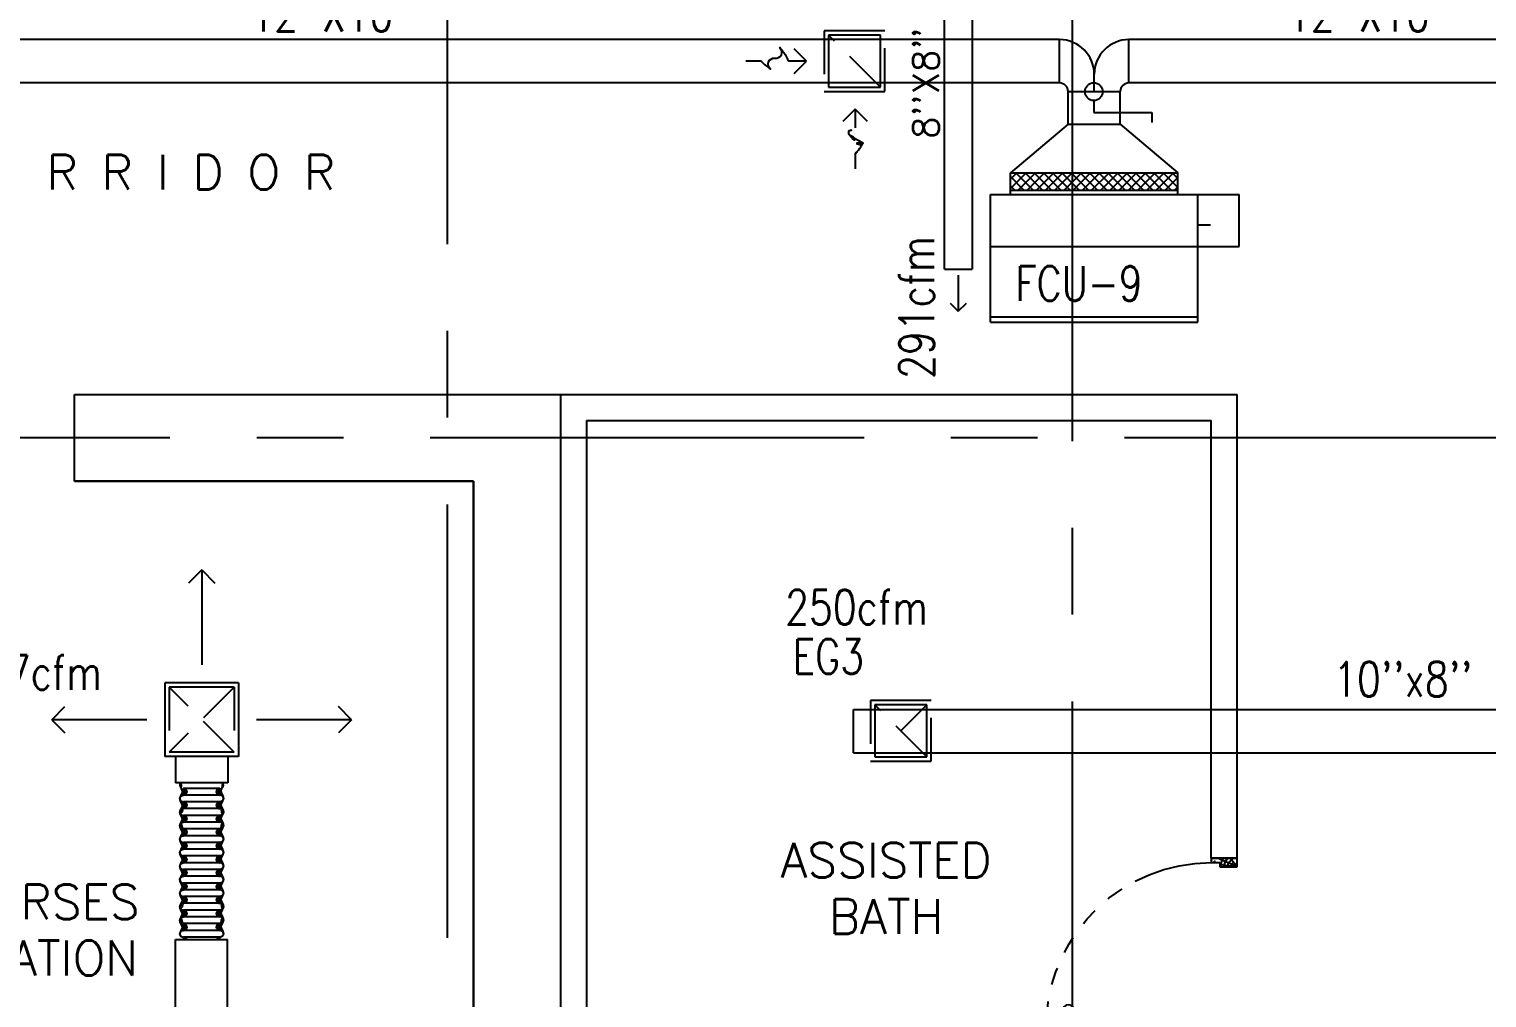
# Model space of a CAD drawing. Extents: x 417866029 to 417866302, y 43498045 to 43498122.
# Drawn here: x 417866078.63 to 417866087.03, y 43498096.16 to 43498101.75 of the extents above; entities that cross this region are included whole.
import ezdxf
from ezdxf.enums import TextEntityAlignment as Align

# ---------------------------------------------------------------- set-up
doc = ezdxf.new("R2010")
doc.units = 0
doc.header["$MEASUREMENT"] = 0
doc.linetypes.add('CENTERX2', pattern=[4, 2.5, -0.5, 0.5, -0.5])
doc.linetypes.add('HIDDEN', pattern=[0.375, 0.25, -0.125])
doc.layers.get('0').update_dxf_attribs({"linetype": 'CONTINUOUS'})
for name, color, linetype in [('AXES', 11, 'CENTERX2'), ('COUNTER', 9, 'CONTINUOUS'), ('DOOR', 9, 'CONTINUOUS'), ('DUCT', 6, 'CONTINUOUS'), ('EXDUCT', 10, 'CONTINUOUS'), ('FCU', 6, 'CONTINUOUS'), ('M-AC-FLEX', 7, 'CONTINUOUS'), ('M-EGU.', 2, 'CONTINUOUS'), ('M-TEXT', 2, 'CONTINUOUS'), ('RM-NAME', 9, 'CONTINUOUS'), ('WALL', 9, 'CONTINUOUS')]:
    doc.layers.add(name, color=color, linetype=linetype)
doc.styles.add('ROMANS', font='ROMANS.shx', dxfattribs={"width": 0.6})

# ---------------------------------------------------------------- blocks, each defined once
blk = doc.blocks.new('DOOR-10')
at = {"layer": 'DOOR', "color": 0, "linetype": 'ByBlock'}
for p, q in [((-25.7, 1100), (-75.7, 1100)), ((-75.7, 1100), (-25.7, 1100)), ((-75.7, 1050), (-75.7, 1100)), ((-25.7, 1050), (-25.7, 1100)), ((-75.7, 1017.6), (-82.9, 1017.6)), ((-82.9, 927.6), (-82.9, 1017.6)), ((-58.7, 1050), (-75.7, 1050)), ((-42.7, 1070), (-58.7, 1070)), ((-58.7, 1050), (-58.7, 1070)), ((-42.7, 1050), (-42.7, 1070)), ((-25.7, 1050), (-42.7, 1050)), ((-25.7, 1017.6), (-18.5, 1017.6)), ((-18.5, 927.6), (-18.5, 1017.6)), ((-82.9, 1005), (-91.9, 1005)), ((-91.9, 1005), (-91.9, 940.2)), ((-82.9, 940.2), (-91.9, 940.2)), ((-82.9, 1005), (-82.9, 940.2)), ((-75.7, 927.6), (-82.9, 927.6)), ((-25.7, 927.6), (-18.5, 927.6)), ((-18.5, 1005), (-9.5, 1005)), ((-18.5, 1005), (-18.5, 940.2)), ((-18.5, 940.2), (-9.5, 940.2)), ((-9.5, 1005), (-9.5, 940.2)), ((-75.7, 200), (-58.7, 200)), ((-75.7, 150), (-75.7, 200)), ((-58.7, 200), (-58.7, 180)), ((-58.7, 180), (-42.7, 180)), ((-42.7, 200), (-25.7, 200)), ((-42.7, 180), (-42.7, 200)), ((-25.7, 200), (-25.7, 150)), ((-1000.7, 0), (-1000.7, 150)), ((-1000.7, 150), (-975.7, 150)), ((-1000.7, 150), (-1000.7, 0)), ((-975.7, 150), (-975.7, 100)), ((-975.7, 100), (-950.7, 100)), ((-950.7, 100), (-950.7, 0)), ((-75.7, 150), (-25.7, 150)), ((-50.7, 100), (-50.7, 0)), ((-25.7, 100), (-50.7, 100)), ((-0.7, 150), (-25.7, 150)), ((-25.7, 150), (-25.7, 100)), ((-950.7, 0), (-1000.7, 0)), ((-50.7, 0), (-0.7, 0))]:
    blk.add_line(p, q, dxfattribs=at)
at = {"layer": 'DOOR', "linetype": 'ByBlock'}
for p, q in [((-75.7, 1050), (-75.7, 200)), ((-58.7, 200), (-58.7, 1050)), ((-42.7, 200), (-42.7, 1050)), ((-25.7, 200), (-25.7, 1050))]:
    blk.add_line(p, q, dxfattribs=at)
at = {"layer": 'DOOR', "color": 9, "linetype": 'ByBlock'}
for p, q in [((-950.7, 0), (-1000.7, 113.7)), ((-950.7, 0), (-964.1, 100)), ((-50.7, 0), (-0.7, 113.7)), ((-50.7, 0), (-37.3, 100)), ((-0.7, 0), (-0.7, 150)), ((-950.7, 0), (-1000.7, 40.1)), ((-50.7, 0), (-0.7, 40.1))]:
    blk.add_line(p, q, dxfattribs=at)
at = {"layer": 'DOOR', "color": 0, "linetype": 'ByBlock'}
for centre in [(-124.2, 972.6), (22.8, 972.6)]:
    blk.add_circle(centre, 32.4, dxfattribs=at)
at = {"layer": 'DOOR', "linetype": 'HIDDEN', "ltscale": 0.5}
blk.add_arc((-23.4, 149.1), 952.3, 93.14816, 179.94816, dxfattribs=at)
at = {"layer": 'DOOR', "color": 9, "linetype": 'ByBlock'}
for centre, radius, start, end in [((-950.7, 0), 154.4, 103.71423, 108.89471), ((-950.7, 0), 134.4, 100.71998, 111.84015), ((-950.7, 0), 94.4, 90, 121.98181), ((-50.7, 0), 94.4, 58.01819, 90), ((-50.7, 0), 134.4, 68.15985, 79.28002), ((-50.7, 0), 114.4, 64.08384, 77.37743), ((-50.7, 0), 154.4, 71.10529, 76.28577), ((-950.7, 0), 74.4, 90, 132.22357), ((-950.7, 0), 54.4, 90, 156.79262), ((-950.7, 0), 34.4, 90, 180), ((-950.7, 0), 14.4, 90, 180), ((-50.7, 0), 74.4, 47.77643, 90), ((-50.7, 0), 54.4, 23.20738, 90), ((-50.7, 0), 34.4, 0, 90), ((-50.7, 0), 14.4, 0, 90)]:
    blk.add_arc(centre, radius, start, end, dxfattribs=at)
blk = doc.blocks.new('*X39')
at = {"color": 0}
for p, q in [((-750.2, 2537.8), (-672.3, 2615.8)), ((-750.2, 2590.8), (-725.3, 2615.8)), ((-659.6, 2515.8), (-750.2, 2606.4)), ((-719.2, 2515.8), (-619.2, 2615.8)), ((-606.6, 2515.8), (-706.6, 2615.8)), ((-666.2, 2515.8), (-566.2, 2615.8)), ((-553.6, 2515.8), (-653.6, 2615.8)), ((-613.2, 2515.8), (-513.2, 2615.8)), ((-500.5, 2515.8), (-600.5, 2615.8)), ((-560.1, 2515.8), (-460.1, 2615.8)), ((-447.5, 2515.8), (-547.5, 2615.8)), ((-507.1, 2515.8), (-407.1, 2615.8)), ((-394.5, 2515.8), (-494.5, 2615.8)), ((-454.1, 2515.8), (-354.1, 2615.8)), ((-341.4, 2515.8), (-441.4, 2615.8)), ((-401, 2515.8), (-301, 2615.8)), ((-288.4, 2515.8), (-388.4, 2615.8)), ((-348, 2515.8), (-248, 2615.8)), ((-235.4, 2515.8), (-335.4, 2615.8)), ((-295, 2515.8), (-195, 2615.8)), ((-182.3, 2515.8), (-282.3, 2615.8)), ((-241.9, 2515.8), (-141.9, 2615.8)), ((-129.3, 2515.8), (-229.3, 2615.8)), ((-188.9, 2515.8), (-88.9, 2615.8)), ((-76.3, 2515.8), (-176.3, 2615.8)), ((-135.9, 2515.8), (-35.9, 2615.8)), ((-23.2, 2515.8), (-123.2, 2615.8)), ((-82.8, 2515.8), (17.2, 2615.8)), ((29.8, 2515.8), (-70.2, 2615.8)), ((-29.8, 2515.8), (70.2, 2615.8)), ((82.8, 2515.8), (-17.2, 2615.8)), ((23.2, 2515.8), (123.2, 2615.8)), ((135.9, 2515.8), (35.9, 2615.8)), ((76.3, 2515.8), (176.3, 2615.8)), ((188.9, 2515.8), (88.9, 2615.8)), ((214.8, 2543), (141.9, 2615.8)), ((214.8, 2596), (195, 2615.8)), ((-712.7, 2515.8), (-750.2, 2553.4)), ((129.3, 2515.8), (214.8, 2601.2)), ((182.3, 2515.8), (214.8, 2548.2))]:
    blk.add_line(p, q, dxfattribs=at)
blk = doc.blocks.new('WAP16')
at = {"color": 6}
for p, q in [((-597, 0), (-597, -737)), ((-597, 0), (597, 0)), ((597, 0), (597, -737)), ((-597, -437), (597, -437)), ((-597, -737), (597, -737))]:
    blk.add_line(p, q, dxfattribs=at)
at = {"color": 3}
for p, q in [((-597, -32), (597, -32)), ((597, -437), (835, -437)), ((835, -437), (835, -737)), ((597, -562), (670.3, -562)), ((-482.5, -737), (-482.5, -862)), ((482.5, -737), (482.5, -862)), ((597, -737), (835, -737)), ((-482.5, -762), (482.5, -762)), ((-482.5, -862), (482.5, -862))]:
    blk.add_line(p, q, dxfattribs=at)
at = {"color": 11}
blk.add_blockref('*X39', (267.7, -3377.8), dxfattribs=at)
blk = doc.blocks.new('RM1')
at = {"layer": 'RM-NAME', "style": 'ROMANS'}
for tag, p in [('ROOMNAME1', (0, 323.8)), ('ROOMNAME2', (0, 0))]:
    blk.add_attdef(tag, text='', height=200, dxfattribs=at).set_placement(p, align=Align.MIDDLE)

msp = doc.modelspace()

# ---------------------------------------------------------------- linework, layer by layer
at = {"layer": 'AXES'}
for p, q in [((417866081.0435, 43498044.5064), (417866081.0435, 43498121.7771)), ((417866084.6435, 43498051.3707), (417866084.6435, 43498110.1907)), ((417866095.4435, 43498099.3907), (417866053.1535, 43498099.3907))]:
    msp.add_line(p, q, dxfattribs=at)
at = {"layer": 'COUNTER'}
for p, q in [((417866078.8935, 43498099.1407), (417866078.8935, 43498099.6407)), ((417866078.8935, 43498099.6407), (417866081.6935, 43498099.6407)), ((417866078.8935, 43498099.1407), (417866078.8935, 43498099.6407)), ((417866081.6935, 43498099.6407), (417866081.6935, 43498091.9407)), ((417866078.8935, 43498099.1407), (417866081.1935, 43498099.1407)), ((417866078.8935, 43498099.1407), (417866081.1935, 43498099.1407)), ((417866081.1935, 43498099.1407), (417866081.1935, 43498096.0407))]:
    msp.add_line(p, q, dxfattribs=at)
at = {"layer": 'COUNTER', "linetype": 'ByBlock'}
for p, q in [((417866078.8935, 43498099.6407), (417866081.6935, 43498099.6407)), ((417866078.8935, 43498099.1407), (417866078.8935, 43498099.6407)), ((417866078.8935, 43498099.6407), (417866081.6935, 43498099.6407)), ((417866078.8935, 43498099.1407), (417866078.8935, 43498099.6407)), ((417866081.6935, 43498099.6407), (417866081.6935, 43498091.9407)), ((417866081.6935, 43498099.6407), (417866081.6935, 43498091.9407)), ((417866081.1935, 43498099.1407), (417866078.8935, 43498099.1407)), ((417866081.1935, 43498099.1407), (417866078.8935, 43498099.1407)), ((417866081.1935, 43498096.0407), (417866081.1935, 43498099.1407)), ((417866081.1935, 43498096.0407), (417866081.1935, 43498099.1407))]:
    msp.add_line(p, q, dxfattribs=at)
at = {"layer": 'DUCT'}
for p, q in [((417866084.0662, 43498102.2437), (417866084.0662, 43498100.3618)), ((417866083.9062, 43498100.3618), (417866083.9062, 43498102.1637)), ((417866083.9062, 43498100.3618), (417866084.0662, 43498100.3618))]:
    msp.add_line(p, q, dxfattribs=at)
at = {"layer": 'DUCT', "linetype": 'ByBlock'}
for p, q in [((417866084.5693, 43498101.6857), (417866077.7402, 43498101.6857)), ((417866084.5693, 43498101.4357), (417866084.5693, 43498101.6857)), ((417866090.1652, 43498101.6857), (417866084.9693, 43498101.6857)), ((417866084.9693, 43498101.4357), (417866084.9693, 43498101.6857)), ((417866084.5693, 43498101.4357), (417866077.7402, 43498101.4357)), ((417866084.7693, 43498101.3857), (417866084.7693, 43498101.4857)), ((417866090.1652, 43498101.4357), (417866084.9693, 43498101.4357)), ((417866084.6193, 43498101.1982), (417866084.6193, 43498101.3857)), ((417866084.6193, 43498101.3857), (417866084.9193, 43498101.3857)), ((417866084.9193, 43498101.1982), (417866084.9193, 43498101.3857)), ((417866084.6193, 43498101.1982), (417866084.2868, 43498100.9179)), ((417866084.6193, 43498101.1982), (417866084.9193, 43498101.1982)), ((417866084.9193, 43498101.1982), (417866085.2518, 43498100.9179)), ((417866079.4761, 43498093.9194), (417866079.4761, 43498096.4971)), ((417866079.4761, 43498096.4971), (417866079.7761, 43498096.4971)), ((417866079.7761, 43498093.9194), (417866079.7761, 43498096.4971))]:
    msp.add_line(p, q, dxfattribs=at)
at = {"layer": 'DUCT', "color": 2, "linetype": 'ByBlock'}
for p, q in [((417866084.7669, 43498101.3345), (417866084.7669, 43498101.2662)), ((417866084.7669, 43498101.2662), (417866085.102, 43498101.2662)), ((417866085.102, 43498101.2662), (417866085.102, 43498101.2082))]:
    msp.add_line(p, q, dxfattribs=at)
msp.add_circle((417866084.7669, 43498101.3858), 0.0512, dxfattribs=at)
at = {"layer": 'DUCT', "linetype": 'ByBlock'}
for centre, radius, start, end in [((417866084.5693, 43498101.4857), 0.2, 0, 90), ((417866084.9693, 43498101.4857), 0.2, 90, 180), ((417866084.5693, 43498101.3857), 0.05, 0, 90), ((417866084.9693, 43498101.3857), 0.05, 90, 180)]:
    msp.add_arc(centre, radius, start, end, dxfattribs=at)
at = {"layer": 'EXDUCT', "linetype": 'ByBlock'}
for p, q in [((417866083.3821, 43498097.8232), (417866088.5779, 43498097.8232)), ((417866083.3821, 43498097.5732), (417866083.3821, 43498097.8232)), ((417866083.6547, 43498097.7), (417866083.8047, 43498097.85)), ((417866083.3821, 43498097.5732), (417866088.4279, 43498097.5732))]:
    msp.add_line(p, q, dxfattribs=at)
at = {"layer": 'M-AC-FLEX', "color": 11}
for p, q in [((417866079.732, 43498097.3692), (417866079.521, 43498097.3692)), ((417866079.732, 43498097.3302), (417866079.521, 43498097.3302)), ((417866079.732, 43498097.2912), (417866079.521, 43498097.2912)), ((417866079.732, 43498097.2522), (417866079.521, 43498097.2522)), ((417866079.732, 43498097.2132), (417866079.521, 43498097.2132)), ((417866079.732, 43498097.2132), (417866079.521, 43498097.2132)), ((417866079.732, 43498097.1742), (417866079.521, 43498097.1742)), ((417866079.732, 43498097.1742), (417866079.521, 43498097.1742)), ((417866079.732, 43498097.1352), (417866079.521, 43498097.1352)), ((417866079.732, 43498097.0962), (417866079.521, 43498097.0962)), ((417866079.732, 43498097.0572), (417866079.521, 43498097.0572)), ((417866079.732, 43498097.0182), (417866079.521, 43498097.0182)), ((417866079.732, 43498096.9792), (417866079.521, 43498096.9792)), ((417866079.732, 43498096.9402), (417866079.521, 43498096.9402)), ((417866079.732, 43498096.9402), (417866079.521, 43498096.9402)), ((417866079.732, 43498096.9012), (417866079.521, 43498096.9012)), ((417866079.732, 43498096.9012), (417866079.521, 43498096.9012)), ((417866079.732, 43498096.8622), (417866079.521, 43498096.8622)), ((417866079.732, 43498096.8232), (417866079.521, 43498096.8232)), ((417866079.732, 43498096.7842), (417866079.521, 43498096.7842)), ((417866079.732, 43498096.7452), (417866079.521, 43498096.7452)), ((417866079.732, 43498096.7062), (417866079.521, 43498096.7062)), ((417866079.732, 43498096.6672), (417866079.521, 43498096.6672)), ((417866079.732, 43498096.6672), (417866079.521, 43498096.6672)), ((417866079.732, 43498096.6282), (417866079.521, 43498096.6282)), ((417866079.732, 43498096.6282), (417866079.521, 43498096.6282)), ((417866079.732, 43498096.5892), (417866079.521, 43498096.5892)), ((417866079.732, 43498096.5502), (417866079.521, 43498096.5502)), ((417866079.732, 43498096.5112), (417866079.521, 43498096.5112))]:
    msp.add_line(p, q, dxfattribs=at)
at = {"layer": 'M-AC-FLEX'}
for points in [[(417866079.5066, 43498097.4018, 0.650489), (417866079.521, 43498097.3692)], [(417866079.521, 43498097.3302, 1), (417866079.521, 43498097.3692, -0.650489), (417866079.5066, 43498097.4018, -0.650489)], [(417866079.732, 43498097.3302, -1), (417866079.732, 43498097.3692, 0.650489), (417866079.7465, 43498097.4018, 0.650489)], [(417866079.7465, 43498097.4018, -0.650489), (417866079.732, 43498097.3692)], [(417866079.521, 43498097.3692, -1), (417866079.521, 43498097.3302, 1), (417866079.521, 43498097.2912)], [(417866079.521, 43498097.2522, 1), (417866079.521, 43498097.2912, -1), (417866079.521, 43498097.3302)], [(417866079.732, 43498097.3692, 1), (417866079.732, 43498097.3302, -1), (417866079.732, 43498097.2912)], [(417866079.732, 43498097.2522, -1), (417866079.732, 43498097.2912, 1), (417866079.732, 43498097.3302)], [(417866079.521, 43498097.2912, -1), (417866079.521, 43498097.2522, 1), (417866079.521, 43498097.2132)], [(417866079.521, 43498097.1742, 1), (417866079.521, 43498097.2132, -1), (417866079.521, 43498097.2522)], [(417866079.521, 43498097.1742, 1), (417866079.521, 43498097.2132, -0.941882), (417866079.5187, 43498097.2521, -0.941882)], [(417866079.5187, 43498097.2521, 0.941882), (417866079.521, 43498097.2132)], [(417866079.732, 43498097.2912, 1), (417866079.732, 43498097.2522, -1), (417866079.732, 43498097.2132, 0.000618), (417866079.732, 43498097.2132, 0.000618)], [(417866079.732, 43498097.1742, -1), (417866079.732, 43498097.2132, 1), (417866079.732, 43498097.2522, -0.000618), (417866079.732, 43498097.2522, -0.000618)], [(417866079.732, 43498097.1742, -1), (417866079.732, 43498097.2132, 0.838902), (417866079.7387, 43498097.251, 0.838902)], [(417866079.7387, 43498097.251, -0.838902), (417866079.732, 43498097.2132)], [(417866079.521, 43498097.2132, -1), (417866079.521, 43498097.1742, 0.941882), (417866079.5187, 43498097.1353, 0.941882)], [(417866079.521, 43498097.2132, -1), (417866079.521, 43498097.1742, 1), (417866079.521, 43498097.1352)], [(417866079.5187, 43498097.1353, -0.941882), (417866079.521, 43498097.1742)], [(417866079.521, 43498097.0962, 1), (417866079.521, 43498097.1352, -1), (417866079.521, 43498097.1742)], [(417866079.732, 43498097.2132, 1), (417866079.732, 43498097.1742, -0.838902), (417866079.7387, 43498097.1364, -0.838902)], [(417866079.732, 43498097.2132, 1), (417866079.732, 43498097.1742, -1), (417866079.732, 43498097.1352, 0.000618), (417866079.732, 43498097.1352, 0.000618)], [(417866079.732, 43498097.0962, -1), (417866079.732, 43498097.1352, 1), (417866079.732, 43498097.1742, -0.000618), (417866079.732, 43498097.1742, -0.000618)], [(417866079.7387, 43498097.1364, 0.838902), (417866079.732, 43498097.1742)], [(417866079.521, 43498097.1352, -1), (417866079.521, 43498097.0962, 1), (417866079.521, 43498097.0572)], [(417866079.521, 43498097.0182, 1), (417866079.521, 43498097.0572, -1), (417866079.521, 43498097.0962)], [(417866079.732, 43498097.1352, 1), (417866079.732, 43498097.0962, -1), (417866079.732, 43498097.0572)], [(417866079.732, 43498097.0182, -1), (417866079.732, 43498097.0572, 1), (417866079.732, 43498097.0962)], [(417866079.521, 43498097.0572, -1), (417866079.521, 43498097.0182, 1), (417866079.521, 43498096.9792)], [(417866079.521, 43498096.9402, 1), (417866079.521, 43498096.9792, -1), (417866079.521, 43498097.0182)], [(417866079.521, 43498096.9792, -1), (417866079.521, 43498096.9402, 1), (417866079.521, 43498096.9012)], [(417866079.521, 43498096.9792, -1), (417866079.521, 43498096.9402, 1), (417866079.521, 43498096.9012)], [(417866079.521, 43498096.9792, -0.998764), (417866079.5211, 43498096.9402, -0.998764)], [(417866079.521, 43498096.9402, 0.998764), (417866079.5211, 43498096.9792, 0.998764)], [(417866079.521, 43498096.9402, 1), (417866079.521, 43498096.9792)], [(417866079.732, 43498097.0572, 1), (417866079.732, 43498097.0182, -1), (417866079.732, 43498096.9792)], [(417866079.732, 43498096.9402, -1), (417866079.732, 43498096.9792, 1), (417866079.732, 43498097.0182)], [(417866079.732, 43498096.9792, 1), (417866079.732, 43498096.9402, -0.000618), (417866079.7321, 43498096.9402, -0.000618)], [(417866079.732, 43498096.9792, 1), (417866079.732, 43498096.9402, -1), (417866079.732, 43498096.9012)], [(417866079.732, 43498096.9402, -1), (417866079.732, 43498096.9792, 0.000618), (417866079.7321, 43498096.9792, 0.000618)], [(417866079.732, 43498096.9792, 1), (417866079.732, 43498096.9402, -1), (417866079.732, 43498096.9012)], [(417866079.732, 43498096.9402, -1), (417866079.732, 43498096.9792)], [(417866079.521, 43498096.8622, 1), (417866079.521, 43498096.9012, -1), (417866079.521, 43498096.9402)], [(417866079.521, 43498096.8622, 1), (417866079.521, 43498096.9012, -1), (417866079.521, 43498096.9402)], [(417866079.521, 43498096.9012, -1), (417866079.521, 43498096.8622, 1), (417866079.521, 43498096.8232)], [(417866079.521, 43498096.9012, -1), (417866079.521, 43498096.8622)], [(417866079.521, 43498096.8622, 0.998764), (417866079.5211, 43498096.9012, 0.998764)], [(417866079.521, 43498096.9012, -0.998764), (417866079.5211, 43498096.8622, -0.998764)], [(417866079.732, 43498096.8622, -1), (417866079.732, 43498096.9012, 1), (417866079.732, 43498096.9402)], [(417866079.732, 43498096.8622, -1), (417866079.732, 43498096.9012, 1), (417866079.732, 43498096.9402)], [(417866079.732, 43498096.9012, 1), (417866079.732, 43498096.8622)], [(417866079.732, 43498096.9012, 1), (417866079.732, 43498096.8622, -1), (417866079.732, 43498096.8232)], [(417866079.732, 43498096.8622, -1), (417866079.732, 43498096.9012, 0.000618), (417866079.7321, 43498096.9012, 0.000618)], [(417866079.732, 43498096.9012, 1), (417866079.732, 43498096.8622, -0.000618), (417866079.7321, 43498096.8622, -0.000618)], [(417866079.521, 43498096.7842, 1), (417866079.521, 43498096.8232, -1), (417866079.521, 43498096.8622)], [(417866079.521, 43498096.8232, -1), (417866079.521, 43498096.7842, 1), (417866079.521, 43498096.7452)], [(417866079.732, 43498096.7842, -1), (417866079.732, 43498096.8232, 1), (417866079.732, 43498096.8622)], [(417866079.732, 43498096.8232, 1), (417866079.732, 43498096.7842, -1), (417866079.732, 43498096.7452)], [(417866079.521, 43498096.7062, 1), (417866079.521, 43498096.7452, -1), (417866079.521, 43498096.7842)], [(417866079.521, 43498096.7452, -1), (417866079.521, 43498096.7062, 1), (417866079.521, 43498096.6672)], [(417866079.732, 43498096.7062, -1), (417866079.732, 43498096.7452, 1), (417866079.732, 43498096.7842)], [(417866079.732, 43498096.7452, 1), (417866079.732, 43498096.7062, -1), (417866079.732, 43498096.6672, 0.000618), (417866079.732, 43498096.6672, 0.000618)], [(417866079.521, 43498096.6282, 1), (417866079.521, 43498096.6672, -1), (417866079.521, 43498096.7062)], [(417866079.521, 43498096.6282, 1), (417866079.521, 43498096.6672, -0.941882), (417866079.5187, 43498096.7061, -0.941882)], [(417866079.5187, 43498096.7061, 0.941882), (417866079.521, 43498096.6672)], [(417866079.521, 43498096.6672, -1), (417866079.521, 43498096.6282, 1), (417866079.521, 43498096.5892)], [(417866079.521, 43498096.6672, -1), (417866079.521, 43498096.6282, 0.941882), (417866079.5187, 43498096.5893, 0.941882)], [(417866079.732, 43498096.6282, -1), (417866079.732, 43498096.6672, 1), (417866079.732, 43498096.7062, -0.000618), (417866079.732, 43498096.7062, -0.000618)], [(417866079.732, 43498096.6282, -1), (417866079.732, 43498096.6672, 0.838902), (417866079.7387, 43498096.705, 0.838902)], [(417866079.732, 43498096.6672, 1), (417866079.732, 43498096.6282, -1), (417866079.732, 43498096.5892, 0.000618), (417866079.732, 43498096.5892, 0.000618)], [(417866079.732, 43498096.6672, 1), (417866079.732, 43498096.6282, -0.838902), (417866079.7387, 43498096.5904, -0.838902)], [(417866079.7387, 43498096.705, -0.838902), (417866079.732, 43498096.6672)], [(417866079.521, 43498096.5502, 1), (417866079.521, 43498096.5892, -1), (417866079.521, 43498096.6282)], [(417866079.5187, 43498096.5893, -0.941882), (417866079.521, 43498096.6282)], [(417866079.521, 43498096.5892, -1), (417866079.521, 43498096.5502, 1), (417866079.521, 43498096.5112)], [(417866079.732, 43498096.5502, -1), (417866079.732, 43498096.5892, 1), (417866079.732, 43498096.6282, -0.000618), (417866079.732, 43498096.6282, -0.000618)], [(417866079.732, 43498096.5892, 1), (417866079.732, 43498096.5502, -1), (417866079.732, 43498096.5112)], [(417866079.7387, 43498096.5904, 0.838902), (417866079.732, 43498096.6282)], [(417866079.5398, 43498096.4971, 0.334431), (417866079.521, 43498096.5112, -1), (417866079.521, 43498096.5502)], [(417866079.521, 43498096.5112, -0.334431), (417866079.5398, 43498096.4971, -0.334431)], [(417866079.7133, 43498096.4971, -0.334431), (417866079.732, 43498096.5112, 1), (417866079.732, 43498096.5502)], [(417866079.732, 43498096.5112, 0.334431), (417866079.7133, 43498096.4971, 0.334431)]]:
    msp.add_lwpolyline(points, format="xyb", dxfattribs=at)
at = {"layer": 'M-EGU.', "linetype": 'HIDDEN'}
for p, q in [((417866083.2135, 43498101.7357), (417866083.2135, 43498101.3857)), ((417866083.5635, 43498101.7357), (417866083.2135, 43498101.7357)), ((417866083.5385, 43498101.4107), (417866083.2385, 43498101.7107)), ((417866083.5635, 43498101.3857), (417866083.5635, 43498101.7357)), ((417866083.2135, 43498101.3857), (417866083.5635, 43498101.3857)), ((417866079.8146, 43498097.9528), (417866079.4386, 43498097.5768)), ((417866079.8146, 43498097.5768), (417866079.4386, 43498097.9528)), ((417866079.4386, 43498097.9528), (417866079.4386, 43498097.5768)), ((417866079.8146, 43498097.9528), (417866079.4386, 43498097.9528)), ((417866079.8146, 43498097.9528), (417866079.8146, 43498097.5768)), ((417866083.4797, 43498097.875), (417866083.4797, 43498097.525)), ((417866083.8297, 43498097.875), (417866083.4797, 43498097.875)), ((417866083.8047, 43498097.55), (417866083.5047, 43498097.85)), ((417866083.8297, 43498097.525), (417866083.8297, 43498097.875)), ((417866079.8146, 43498097.5768), (417866079.4386, 43498097.5768)), ((417866083.4797, 43498097.525), (417866083.8297, 43498097.525))]:
    msp.add_line(p, q, dxfattribs=at)
at = {"layer": 'M-EGU.'}
for p, q in [((417866083.2385, 43498101.7107), (417866083.2385, 43498101.4107)), ((417866083.5385, 43498101.7107), (417866083.2385, 43498101.7107)), ((417866083.5385, 43498101.4107), (417866083.5385, 43498101.7107)), ((417866083.1111, 43498101.561), (417866083.0404, 43498101.6318)), ((417866082.8508, 43498101.561), (417866082.7622, 43498101.561)), ((417866083.1111, 43498101.561), (417866083.01, 43498101.561)), ((417866083.0404, 43498101.4903), (417866083.1111, 43498101.561)), ((417866083.2385, 43498101.4107), (417866083.5385, 43498101.4107)), ((417866083.3917, 43498101.2848), (417866083.321, 43498101.2141)), ((417866083.3917, 43498101.2848), (417866083.3917, 43498101.178)), ((417866083.4624, 43498101.2141), (417866083.3917, 43498101.2848)), ((417866083.3917, 43498101.0277), (417866083.3917, 43498100.9417)), ((417866083.9861, 43498100.327), (417866083.9861, 43498100.1196)), ((417866083.939, 43498100.1667), (417866083.9861, 43498100.1196)), ((417866083.9861, 43498100.1196), (417866084.0333, 43498100.1667)), ((417866079.6266, 43498098.6288), (417866079.5502, 43498098.5524)), ((417866079.6266, 43498098.6288), (417866079.6266, 43498098.0803)), ((417866079.6266, 43498098.6288), (417866079.703, 43498098.5524)), ((417866079.4136, 43498097.9778), (417866079.4136, 43498097.5518)), ((417866079.8396, 43498097.9778), (417866079.4136, 43498097.9778)), ((417866079.8396, 43498097.9778), (417866079.8396, 43498097.5518)), ((417866078.7626, 43498097.7648), (417866078.839, 43498097.8412)), ((417866080.4906, 43498097.7648), (417866080.4142, 43498097.8412)), ((417866083.5047, 43498097.85), (417866083.5047, 43498097.55)), ((417866083.8047, 43498097.85), (417866083.5047, 43498097.85)), ((417866083.8047, 43498097.55), (417866083.8047, 43498097.85)), ((417866079.3111, 43498097.7648), (417866078.7626, 43498097.7648)), ((417866078.7626, 43498097.7648), (417866078.839, 43498097.6884)), ((417866080.4906, 43498097.7648), (417866079.9421, 43498097.7648)), ((417866080.4906, 43498097.7648), (417866080.4142, 43498097.6884)), ((417866079.8396, 43498097.5518), (417866079.4136, 43498097.5518)), ((417866079.4766, 43498097.5518), (417866079.4766, 43498097.4018)), ((417866079.7766, 43498097.5518), (417866079.7766, 43498097.4018)), ((417866083.5047, 43498097.55), (417866083.8047, 43498097.55)), ((417866079.7766, 43498097.4018), (417866079.4766, 43498097.4018))]:
    msp.add_line(p, q, dxfattribs=at)
for points in [[(417866082.8508, 43498101.561, -0.1324), (417866082.8731, 43498101.5289, -0.15664), (417866082.9039, 43498101.5162, -0.736612), (417866082.9291, 43498101.5791, 0.774232), (417866082.957, 43498101.6399, 0.203349), (417866082.9991, 43498101.6125, 0.193808), (417866083.01, 43498101.561)], [(417866083.3917, 43498101.0277, -0.187862), (417866083.4286, 43498101.0504, -0.202645), (417866083.4384, 43498101.0896, -0.616915), (417866083.3883, 43498101.1057, 0.668708), (417866083.3411, 43498101.1249, 0.194285), (417866083.3553, 43498101.1608, 0.186051), (417866083.3917, 43498101.178)]]:
    msp.add_lwpolyline(points, format="xyb", dxfattribs=at)
at = {"layer": 'WALL'}
for p, q in [((417866081.6935, 43498099.6407), (417866085.5935, 43498099.6407)), ((417866081.6935, 43498099.6407), (417866081.6935, 43498091.9407)), ((417866085.5935, 43498096.9657), (417866085.5935, 43498099.6407)), ((417866081.8435, 43498099.4907), (417866085.4435, 43498099.4907)), ((417866081.8435, 43498099.4907), (417866081.8435, 43498095.8657)), ((417866085.4435, 43498096.9657), (417866085.4435, 43498099.4907)), ((417866085.4435, 43498096.9657), (417866085.5935, 43498096.9657))]:
    msp.add_line(p, q, dxfattribs=at)

# ---------------------------------------------------------------- block references
at = {"layer": 'DOOR', "color": 0, "linetype": 'ByBlock', "ltscale": 0.3, "xscale": -0.001000002026557922, "yscale": 0.001000002026557922, "zscale": 0.001, "rotation": 90}
msp.add_blockref('DOOR-10', (417866085.5935, 43498095.965), dxfattribs=at)
at = {"layer": 'FCU', "linetype": 'ByBlock', "xscale": -0.0009999871253967285, "yscale": 0.001000002026557922, "zscale": 0.001, "rotation": 180}
msp.add_blockref('WAP16', (417866084.7693, 43498100.0559), dxfattribs=at)
at = {"layer": 'RM-NAME'}
ref = msp.add_blockref('RM1', (417866079.2433, 43498100.9214), dxfattribs=dict(at, xscale=0.0009999871253967285, yscale=0.001000002026557922, zscale=0.001))
ref.add_attrib('ROOMNAME2', 'C O R R I D O R', dxfattribs={"height": 0.2, "style": 'ROMANS'}).set_placement((417866079.2433, 43498100.9214), align=Align.MIDDLE)
ref = msp.add_blockref('RM1', (417866083.5705, 43498096.6311), dxfattribs=dict(at, xscale=0.0009999871253967285, yscale=0.001000002026557922, zscale=0.001))
ref.add_attrib('ROOMNAME2', 'BATH', dxfattribs={"height": 0.2, "style": 'ROMANS'}).set_placement((417866083.5705, 43498096.6311), align=Align.MIDDLE)
ref.add_attrib('ROOMNAME1', 'ASSISTED', dxfattribs={"height": 0.2, "style": 'ROMANS'}).set_placement((417866083.5705, 43498096.9549), align=Align.MIDDLE)
ref = msp.add_blockref('RM1', (417866078.7371, 43498096.3911), dxfattribs=dict(at, xscale=0.0009999871253967285, yscale=0.001000002026557922, zscale=0.001))
ref.add_attrib('ROOMNAME2', 'STATION', dxfattribs={"height": 0.2, "style": 'ROMANS'}).set_placement((417866078.7371, 43498096.3911), align=Align.MIDDLE)
ref.add_attrib('ROOMNAME1', 'NURSES', dxfattribs={"height": 0.2, "style": 'ROMANS'}).set_placement((417866078.7371, 43498096.7149), align=Align.MIDDLE)

# ---------------------------------------------------------------- texts
at = {"layer": 'M-TEXT', "style": 'ROMANS', "width": 0.8}
for s, p in [("12''X10''", (417866079.9076, 43498101.7327)), ("12''X10''", (417866085.8804, 43498101.7327)), ('FCU-9', (417866084.3144, 43498100.1803)), ('250cfm', (417866082.9888, 43498098.3133)), ('EG3', (417866083.0316, 43498098.0301)), ('617cfm', (417866078.2294, 43498097.9375)), ("10''x8''", (417866086.1467, 43498097.8981))]:
    msp.add_text(s, height=0.2, dxfattribs=at).set_placement(p)
at = {"layer": 'M-TEXT', "style": 'ROMANS'}
msp.add_text("8''X8''", height=0.15, rotation=90, dxfattribs=at).set_placement((417866083.8745, 43498101.1135))
at = {"layer": 'M-TEXT', "style": 'ROMANS', "width": 0.8}
msp.add_text('291cfm', height=0.2, rotation=90, dxfattribs=at).set_placement((417866083.8464, 43498099.7302))

doc.saveas('drawing.dxf')
